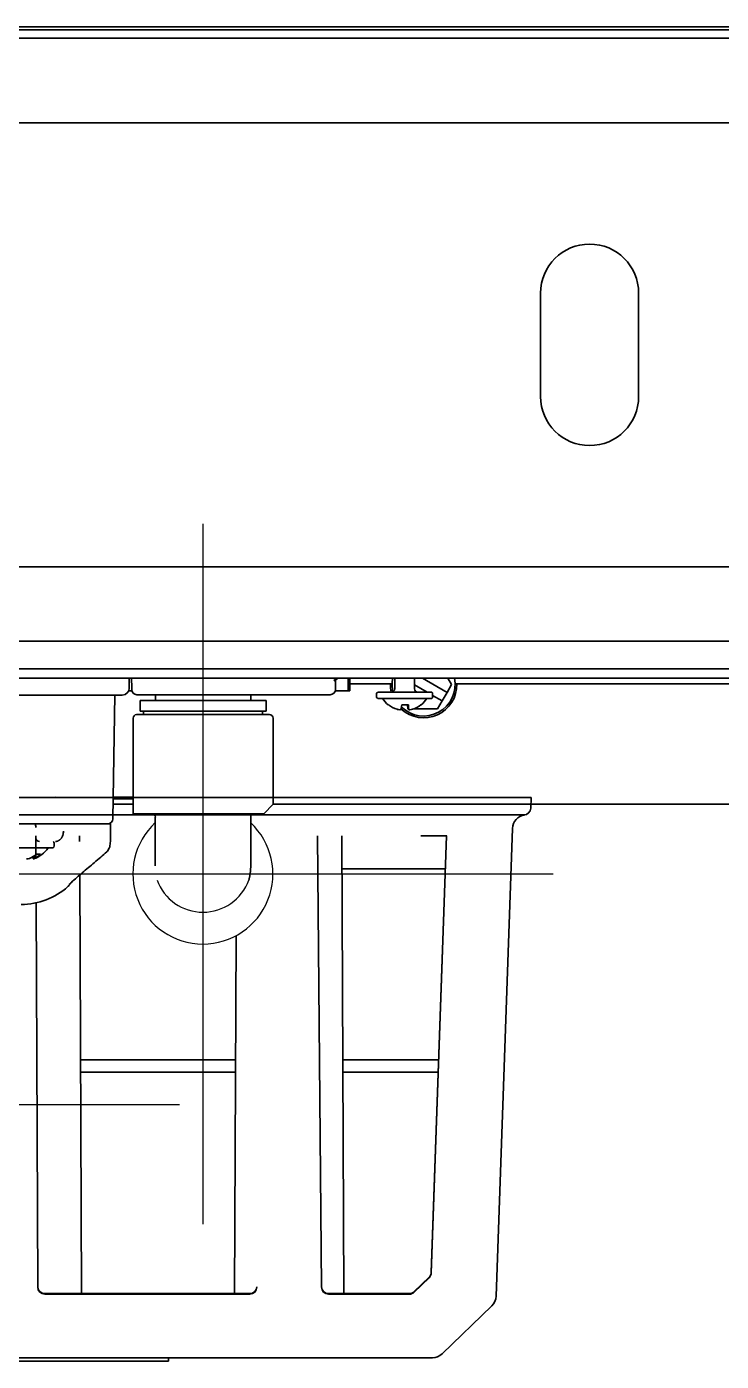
# Model space of a CAD drawing. Header units: inches. Extents: x 786 to 5593, y 691 to 5453.
# Drawn here: x 3512 to 3611.2, y 4203.2 to 4393.7 of the extents above; entities that cross this region are included whole.
import ezdxf

# ---------------------------------------------------------------- set-up
doc = ezdxf.new("R2010")
doc.units = ezdxf.units.IN
doc.layers.add('1', color=7, linetype='Continuous', true_color=0xffffff)

msp = doc.modelspace()

# ---------------------------------------------------------------- linework, layer by layer
at = {"color": 4}
for p, q in [((3537.17, 4322.73), (3537.17, 4222.73)), ((3487.17, 4272.73), (3587.17, 4272.73))]:
    msp.add_line(p, q, dxfattribs=at)
at = {"color": 6}
msp.add_line((3433.85, 4239.82), (3533.85, 4239.82), dxfattribs=at)
for centre, radius, start, end in [((3537.17, 4272.73), 10, 132.8436, 46.9023), ((3537.18, 4274.26), 6.98, 200.1021, 339.8979)]:
    msp.add_arc(centre, radius, start, end)
at = {"layer": '1', "color": 7, "linetype": 'Continuous', "lineweight": 35}
for p, q in [((4189.24, 4393.7), (3462.24, 4393.7)), ((4187.24, 4393.25), (3464.24, 4393.25)), ((4187.24, 4392.05), (3464.24, 4392.05)), ((3462.24, 4379.98), (4189.24, 4379.98)), ((3585.4, 4340.9), (3585.4, 4355.66)), ((3599.4, 4355.66), (3599.4, 4340.9)), ((3462.24, 4316.58), (4189.24, 4316.58)), ((4189.24, 4305.95), (3461.74, 4305.95)), ((4253.74, 4300.68), (3397.74, 4300.68)), ((3461.74, 4302), (4189.24, 4302)), ((3526.66, 4300.68), (3526.66, 4299.28)), ((3527, 4299.31), (3526.98, 4300.68)), ((3556.13, 4300.68), (3556.1, 4299.31)), ((3557.94, 4300.68), (3557.94, 4299.68)), ((3558.14, 4299.88), (3558.14, 4300.68)), ((3564.56, 4300.68), (3564.56, 4299.18)), ((3567.39, 4299.18), (3567.39, 4300.68)), ((3568.53, 4300.68), (3572.04, 4298.65)), ((3572.69, 4299.78), (3572.17, 4300.68)), ((3527.03, 4298.88), (3526.58, 4298.88)), ((3527.01, 4299.06), (3527, 4299.31)), ((3558.14, 4298.88), (3556.07, 4298.88)), ((3556.1, 4299.31), (3556.1, 4299.06)), ((3557.94, 4299.68), (3557.94, 4298.88)), ((3558.14, 4298.88), (3558.14, 4299.88)), ((3560.14, 4299.88), (3558.14, 4299.88)), ((3564.2, 4299.88), (3560.14, 4299.88)), ((3569.2, 4298.68), (3567.39, 4299.72)), ((3572.04, 4298.65), (3572.69, 4299.78)), ((3890.22, 4299.88), (3573.19, 4299.88)), ((3525.66, 4298.28), (3445.96, 4298.28)), ((3524.31, 4280.61), (3524.61, 4298.28)), ((3555.35, 4298.33), (3527.76, 4298.33)), ((3528.2, 4297.48), (3546.2, 4297.48)), ((3528.2, 4297.48), (3528.2, 4295.98)), ((3530.4, 4298.33), (3530.4, 4297.48)), ((3544, 4297.48), (3544, 4298.33)), ((3546.2, 4295.98), (3546.2, 4297.48)), ((3561.98, 4298.43), (3561.98, 4298.03)), ((3569.83, 4298.68), (3562.13, 4298.68)), ((3562.13, 4298.68), (3562.13, 4298.68)), ((3569.83, 4297.78), (3562.13, 4297.78)), ((3562.13, 4297.78), (3562.13, 4297.78)), ((3566.43, 4296.88), (3566.48, 4296.24)), ((3566.5, 4296.88), (3566.55, 4296.24)), ((3569.98, 4298.03), (3569.98, 4298.43)), ((3571.34, 4297.44), (3569.98, 4298.22)), ((3570.69, 4296.31), (3571.34, 4297.44)), ((3572.04, 4298.65), (3571.34, 4297.44)), ((3527.2, 4294.98), (3527.2, 4281.33)), ((3537.2, 4295.48), (3527.7, 4295.48)), ((3546.2, 4295.98), (3528.2, 4295.98)), ((3528.7, 4295.98), (3528.7, 4295.48)), ((3546.7, 4295.48), (3537.2, 4295.48)), ((3545.7, 4295.48), (3545.7, 4295.98)), ((3547.2, 4282.68), (3547.2, 4294.98)), ((3567.3, 4296.31), (3570.69, 4296.31)), ((3456.62, 4283.66), (3567.46, 4283.66)), ((3527.21, 4283.68), (3524.36, 4283.68)), ((3524.37, 4283.48), (3527.21, 4283.48)), ((3548.07, 4283.66), (3548.07, 4283.68)), ((3550.9, 4283.68), (3550.9, 4283.66)), ((3570.99, 4283.66), (3567.46, 4283.66)), ((3582.58, 4283.66), (3570.99, 4283.66)), ((3578.51, 4283.68), (3578.51, 4283.66)), ((3584.04, 4283.66), (3582.58, 4283.66)), ((3583.99, 4282.12), (3584.04, 4283.66)), ((3524.35, 4282.68), (3527.21, 4282.68)), ((3545.85, 4281.33), (3547.2, 4282.68)), ((3559.5, 4282.68), (3547.2, 4282.68)), ((3559.5, 4282.68), (3714.05, 4282.68)), ((3456.67, 4281.16), (3567.41, 4281.16)), ((3518.36, 4279.88), (3495.91, 4279.88)), ((3513.37, 4279.38), (3513.23, 4279.88)), ((3545.85, 4281.33), (3527.2, 4281.33)), ((3530.37, 4280.83), (3530.37, 4273.88)), ((3530.37, 4273.88), (3530.37, 4280.83)), ((3544, 4280.83), (3544, 4273.88)), ((3544, 4278.16), (3544, 4280.83)), ((3567.41, 4281.16), (3570.23, 4281.16)), ((3570.23, 4281.16), (3581.82, 4281.16)), ((3581.82, 4281.16), (3582.99, 4281.16)), ((3513.33, 4275.01), (3513.31, 4278.16)), ((3519.56, 4278.16), (3519.57, 4277.38)), ((3553.54, 4278.16), (3554.1, 4213.73)), ((3557.01, 4278.16), (3557.3, 4212.82)), ((3568.27, 4278.16), (3571.1, 4278.16)), ((3569.78, 4215.76), (3571.95, 4278.16)), ((3569.78, 4215.83), (3571.95, 4278.16)), ((3571.1, 4278.16), (3571.99, 4278.16)), ((3579.05, 4212.46), (3581.39, 4279.23)), ((3508.07, 4276.48), (3515.77, 4276.48)), ((3515.92, 4276.73), (3515.92, 4277.13)), ((3523.95, 4277.2), (3523.95, 4277.2)), ((3512.9, 4275.19), (3512.93, 4274.88)), ((3513.07, 4275.3), (3513.11, 4274.94)), ((3523.27, 4275.73), (3523.27, 4275.73)), ((3519.59, 4272.73), (3519.85, 4212.82)), ((3544, 4273.88), (3544, 4273.88)), ((3571.79, 4273.48), (3557.03, 4273.48)), ((3513.59, 4213.74), (3513.36, 4268.6)), ((3541.68, 4212.82), (3541.9, 4263.92)), ((3519.7, 4246.19), (3541.82, 4246.19)), ((3557.15, 4246.19), (3570.84, 4246.19)), ((3541.82, 4244.45), (3519.71, 4244.45)), ((3570.78, 4244.45), (3557.16, 4244.45)), ((3567.34, 4213.1), (3569.49, 4215.18)), ((3567.34, 4213.02), (3569.47, 4215.08)), ((3514.59, 4212.82), (3543.88, 4212.82)), ((3514.59, 4212.74), (3543.88, 4212.74)), ((3555.1, 4212.82), (3566.65, 4212.82)), ((3555.1, 4212.74), (3566.65, 4212.74)), ((3571.33, 4204.22), (3578.44, 4211.09)), ((3579.05, 4212.46), (3579.05, 4212.46)), ((3454.14, 4203.66), (3569.94, 4203.66)), ((3532.24, 4203.16), (3532.24, 4203.66)), ((3569.94, 4203.66), (3569.94, 4203.66)), ((3571.33, 4204.22), (3571.33, 4204.22))]:
    msp.add_line(p, q, dxfattribs=at)
for centre, radius, start, end in [((3592.4, 4355.66), 7, 0, 180), ((3592.4, 4340.9), 7, 180, 0), ((3553.64, 4304.78), 5, 296.5992, 304.9158), ((3568.69, 4299.78), 4.5, 168.4631, 193.2863), ((3568.69, 4299.78), 4.5, 225.54, 11.5369), ((3525.66, 4299.28), 1, 270, 0), ((3527.76, 4299.08), 0.75, 181, 270), ((3555.35, 4299.08), 0.75, 270, 359), ((3568.69, 4299.78), 4.75, 178.7962, 193.3931), ((3564.06, 4299.18), 0.5, 270, 0), ((3568.69, 4299.78), 4.75, 227.5537, 1.2038), ((3567.89, 4299.18), 0.5, 180, 270), ((3562.26, 4298.43), 0.283, 118.0725, 180), ((3562.26, 4298.03), 0.283, 180, 241.9275), ((3565.98, 4299.78), 3.74, 212.3241, 230.6243), ((3565.98, 4299.78), 3.74, 309.3665, 327.6759), ((3569.7, 4298.43), 0.283, 0, 61.9275), ((3569.7, 4298.03), 0.283, 298.0725, 0), ((3527.7, 4294.98), 0.5, 90, 180), ((3546.7, 4294.98), 0.5, 0, 90), ((3516.07, 4282.68), 1, 78.582, 90), ((3582.99, 4282.16), 1, 270, 358), ((3523.56, 4280.63), 0.75, 270, 359), ((3529.9, 4280.83), 0.5, 0, 90), ((3529.9, 4280.83), 0.5, 0, 90), ((3544.5, 4280.83), 0.5, 90, 180), ((3583.38, 4279.16), 2, 97.6236, 178), ((3513.83, 4277.88), 0.5, 180, 270), ((3511.92, 4278.48), 3.74, 286.3924, 327.6759), ((3515.64, 4277.13), 0.283, 0, 61.9275), ((3515.64, 4276.73), 0.283, 298.0725, 0), ((3577.05, 4212.53), 2, 314, 358), ((3569.94, 4205.66), 2, 270, 314)]:
    msp.add_arc(centre, radius, start, end, dxfattribs=at)
for centre, major_axis, ratio, start_param, end_param in [((3553.39, 4305.28), (3.89, -3.89), 0.998783, 5.967357, 6.078404), ((3565.98, 4299.8), (3.65, -0.74), 0.997279, 4.242506, 4.615227), ((3565.68, 4299.8), (0.27, 3.72), 0.049459, 3.443122, 3.815843), ((3566.28, 4299.8), (0.27, -3.72), 0.049459, 5.608935, 5.981656), ((3566.28, 4299.8), (0.27, -3.72), 0.014663, 0.29688, 0.669601), ((3565.99, 4299.8), (3.08, -2.11), 0.99616, 5.612445, 5.985167), ((3565.74, 4299.83), (0.86, 3.59), 0.915338, 3.146889, 3.263755), ((3565.43, 4299.83), (0.39, 3.67), 0.44953, 3.283844, 3.400709), ((3566.52, 4299.83), (0.39, -3.67), 0.44953, 6.024068, 6.140934), ((3566.54, 4299.83), (0.38, -3.67), 0.391513, 6.031434, 6.1483), ((3566.26, 4299.83), (0.76, -3.61), 0.888284, 6.193762, 6.310628), ((3511.76, 4278.53), (1.27, 3.46), 0.961631, 3.574275, 3.691141), ((3511.73, 4278.5), (0.43, 3.7), 0.775115, 3.528514, 3.901235), ((3512.47, 4278.53), (0.38, -3.67), 0.420739, 0.050717, 0.167582), ((3512.11, 4278.5), (0.41, -3.71), 0.752737, 0.215025, 0.587746), ((3511.23, 4278.38), (0, 10), 0.999998, 3.14138, 3.87132)]:
    msp.add_ellipse(centre, major_axis=major_axis, ratio=ratio, start_param=start_param, end_param=end_param, dxfattribs=at)
at = {"layer": '1', "color": 7, "linetype": 'Continuous', "lineweight": 35, "extrusion": (0, 0, -1)}
for centre, major_axis, ratio, start_param, end_param in [((3568.78, 4215.8), (1, 0), 0.99863, 0.034859, 0.802166), ((3568.78, 4215.88), (0.884, -0.467), 0.992708, 6.279751, 6.6006), ((3514.59, 4213.82), (1, 0.004), 0.99863, 1.575154, 3.141593), ((3514.59, 4213.74), (-1, 0), 0.99863, 4.712389, 6.278828), ((3543.88, 4213.82), (1, -0.009), 0.998629, 0, 1.562082), ((3543.88, 4213.74), (-1, 0), 0.998629, 3.150307, 4.712389), ((3555.1, 4213.82), (-1, -0.009), 0.998629, 4.721104, 6.283185), ((3555.1, 4213.74), (-1, 0), 0.998629, 4.712389, 6.274471), ((3566.65, 4213.82), (0.998, 0.069), 0.998789, 0.870673, 1.639309), ((3566.65, 4213.74), (1, 0), 0.99863, 0.802166, 1.570796), ((3577.05, 4212.53), (2, -0.07), 0.99882, 0, 0.769766), ((3569.94, 4205.66), (1.39, -1.44), 0.999885, 0, 0.768002)]:
    msp.add_ellipse(centre, major_axis=major_axis, ratio=ratio, start_param=start_param, end_param=end_param, dxfattribs=at)
at = {"layer": '1', "color": 7, "linetype": 'Continuous', "lineweight": 35}
for points, knots in [([(3565.59, 4296.88), (3565.66, 4296.88), (3565.74, 4296.88), (3565.86, 4296.89), (3565.9, 4296.89), (3565.98, 4296.89), (3566.02, 4296.89), (3566.13, 4296.89), (3566.21, 4296.89), (3566.33, 4296.88), (3566.37, 4296.88), (3566.44, 4296.88), (3566.48, 4296.88), (3566.52, 4296.88)], [0, 0, 0, 0, 0.25, 0.25, 0.375, 0.375, 0.5, 0.5, 0.75, 0.75, 0.875, 0.875, 1, 1, 1, 1]), ([(3568.23, 4296.84), (3568.23, 4296.84), (3568.23, 4296.84), (3568.24, 4296.84), (3568.24, 4296.84), (3568.25, 4296.84), (3568.29, 4296.85), (3568.33, 4296.86), (3568.35, 4296.88), (3568.35, 4296.89)], [0, 0, 0, 0, 0.033866, 0.116784, 0.170281, 0.233273, 0.407021, 0.90538, 1, 1, 1, 1]), ([(3524.03, 4279.88), (3524.05, 4279.88), (3523.28, 4279.88), (3520.17, 4279.88), (3517.31, 4279.88)], [0, 0, 0, 0, 0.349223, 1, 1, 1, 1]), ([(3517.27, 4278.85), (3517.27, 4278.75), (3517.26, 4278.66), (3517.23, 4278.51), (3517.22, 4278.47), (3517.21, 4278.4), (3517.2, 4278.37), (3517.19, 4278.33), (3517.18, 4278.31), (3517.14, 4278.19), (3517.11, 4278.11), (3517.06, 4278.01), (3517.05, 4277.99), (3517.02, 4277.95), (3517.01, 4277.93), (3516.98, 4277.88), (3516.95, 4277.84), (3516.87, 4277.74), (3516.81, 4277.68), (3516.74, 4277.61), (3516.72, 4277.6), (3516.69, 4277.57), (3516.67, 4277.56), (3516.62, 4277.53), (3516.55, 4277.49), (3516.48, 4277.45), (3516.43, 4277.43), (3516.4, 4277.42), (3516.38, 4277.41), (3516.36, 4277.41), (3516.35, 4277.41), (3516.27, 4277.39), (3516.19, 4277.38), (3516.12, 4277.38)], [0, 0, 0, 0, 0.125, 0.125, 0.1875, 0.1875, 0.21875, 0.21875, 0.25, 0.25, 0.375, 0.375, 0.40625, 0.40625, 0.4375, 0.4375, 0.5, 0.5, 0.625, 0.625, 0.65625, 0.65625, 0.6875, 0.6875, 0.75, 0.8125, 0.8125, 0.84375, 0.859375, 0.859375, 0.875, 0.875, 1, 1, 1, 1]), ([(3518.08, 4271.23), (3518.17, 4271.32), (3518.86, 4271.96), (3520.09, 4273.02), (3521.83, 4274.49), (3522.9, 4275.42), (3523.44, 4275.88)], [0, 0, 0, 0, 0.03946, 0.288739, 0.605832, 1, 1, 1, 1]), ([(3523.25, 4275.71), (3523.39, 4275.83), (3523.66, 4276.13), (3523.92, 4276.68), (3523.93, 4277.06), (3523.92, 4277.2)], [0, 0, 0, 0, 0.349413, 0.763284, 1, 1, 1, 1]), ([(3513.4, 4275.58), (3513.43, 4275.58), (3513.46, 4275.58), (3513.52, 4275.58), (3513.58, 4275.58), (3513.63, 4275.58), (3513.69, 4275.58), (3513.71, 4275.58), (3513.79, 4275.58), (3513.83, 4275.58), (3513.9, 4275.58), (3513.92, 4275.58), (3513.96, 4275.58), (3513.98, 4275.58), (3514, 4275.58)], [0, 0, 0, 0, 0.125, 0.125, 0.25, 0.375, 0.375, 0.5, 0.5, 0.75, 0.75, 0.875, 0.875, 1, 1, 1, 1]), ([(3518.13, 4271.28), (3518.12, 4271.25), (3518.12, 4271.22), (3518.08, 4271.11), (3518.02, 4271.03), (3517.93, 4270.96)], [0, 0, 0, 0, 0.237868, 0.237868, 1, 1, 1, 1]), ([(3569.67, 4215.41), (3569.67, 4215.43), (3569.7, 4215.49), (3569.76, 4215.64), (3569.77, 4215.78), (3569.78, 4215.86)], [0, 0, 0, 0, 0.145816, 0.55847, 1, 1, 1, 1]), ([(3491.84, 4203.16), (3491.84, 4203.16), (3492.38, 4203.16), (3493.66, 4203.16), (3494.97, 4203.16), (3496.51, 4203.16), (3498.23, 4203.16), (3499.74, 4203.16), (3500.99, 4203.16), (3501.95, 4203.16), (3502.93, 4203.16), (3504.35, 4203.16), (3506.25, 4203.16), (3508.69, 4203.16), (3510.65, 4203.16), (3511.78, 4203.16), (3512.04, 4203.16)], [0, 0, 0, 0, 0.106353, 0.169105, 0.239089, 0.315308, 0.396018, 0.479225, 0.521163, 0.563024, 0.605947, 0.651193, 0.748459, 0.854083, 0.966665, 1, 1, 1, 1]), ([(3512.04, 4203.16), (3513.62, 4203.16), (3517.02, 4203.16), (3521.95, 4203.16), (3526.4, 4203.16), (3529.71, 4203.16), (3531.52, 4203.16), (3532.15, 4203.16), (3532.24, 4203.16), (3532.24, 4203.16)], [0, 0, 0, 0, 0.203649, 0.436682, 0.641124, 0.800868, 0.915365, 0.960191, 1, 1, 1, 1])]:
    msp.add_open_spline(points, degree=3, knots=knots, dxfattribs=at)
for points, degree in [([(3583.99, 4282.1), (3583.99, 4282.1), (3583.99, 4282.09), (3583.99, 4282.1)], 3), ([(3523.95, 4277.2), (3524, 4279.88)], 1)]:
    msp.add_open_spline(points, degree=degree, dxfattribs=at)
msp.add_rational_spline([(3543.74, 4271.86), (3543.91, 4272.53), (3544, 4273.2), (3544, 4273.88)], [1.07372332759, 1.09955824474, 1.13218317293, 1.17159811216], degree=3, dxfattribs=at)

doc.saveas('drawing.dxf')
